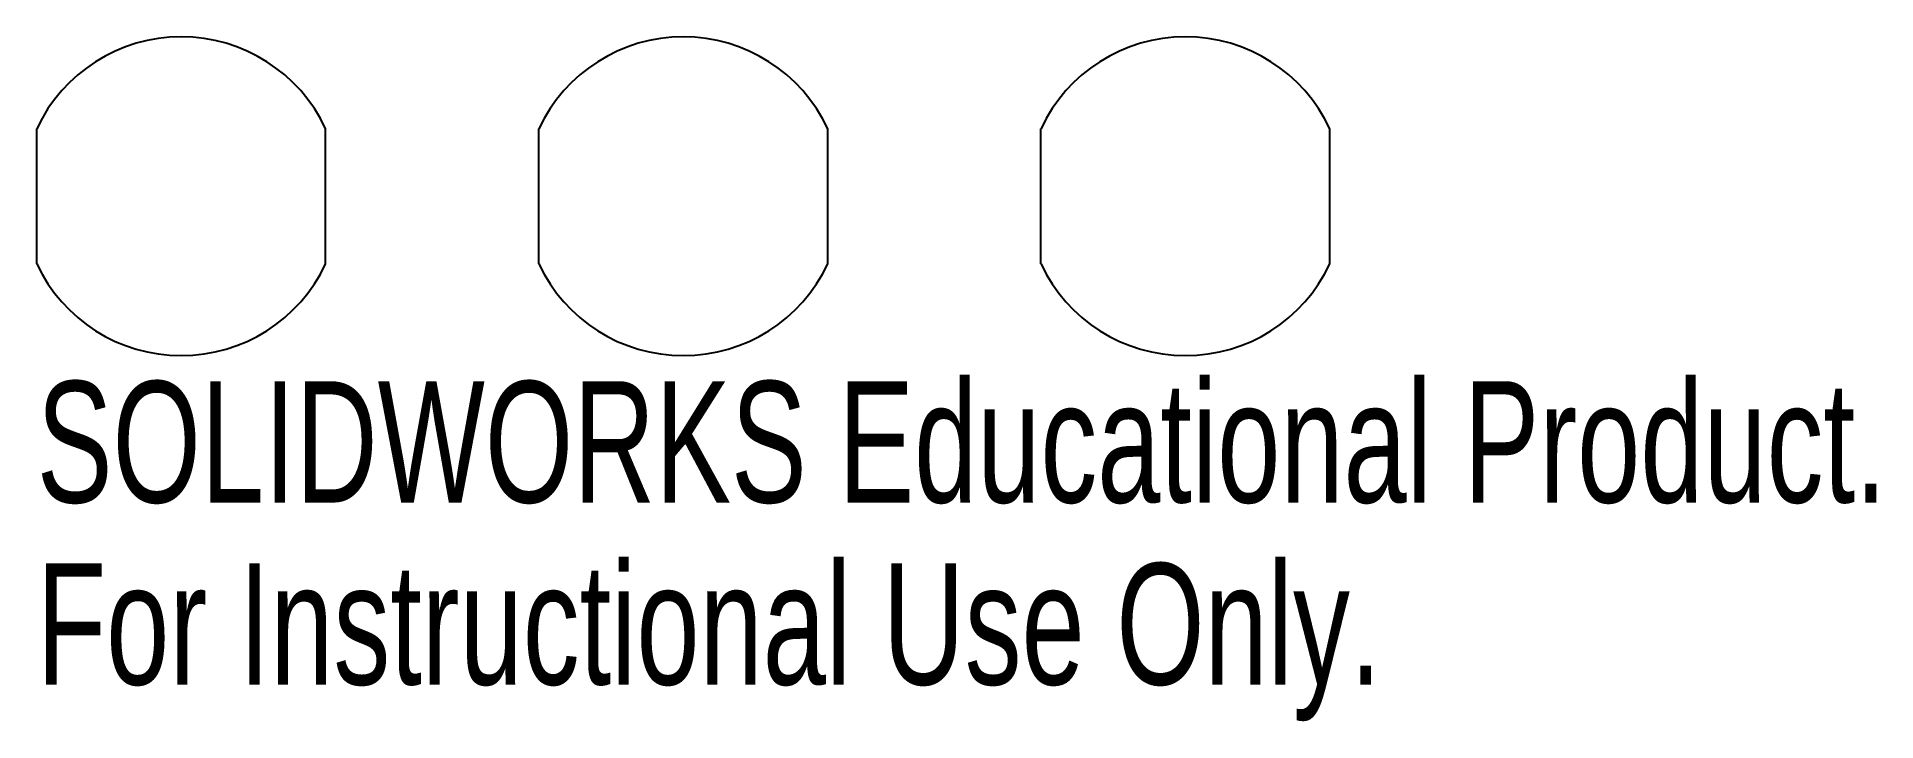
# Model space of a CAD drawing. Header units: inches. Extents: x -1.01 to 1.87, y -0.82 to 0.25.
import ezdxf

# ---------------------------------------------------------------- set-up
doc = ezdxf.new("R2010")
doc.units = ezdxf.units.IN
doc.header["$MEASUREMENT"] = 0
doc.styles.add('SLDTEXTSTYLE0', font='TXT', dxfattribs={"width": 0.7})

msp = doc.modelspace()

# ---------------------------------------------------------------- linework, layer by layer
at = {"color": 7, "linetype": 'Continuous', "lineweight": 25}
for p, q in [((-1.0139, -0.1059), (-1.0139, 0.1059)), ((-0.5609, -0.1059), (-0.5609, 0.1059)), ((-0.2265, -0.1059), (-0.2265, 0.1059)), ((0.2265, -0.1059), (0.2265, 0.1059)), ((0.5609, -0.1059), (0.5609, 0.1059)), ((1.0139, -0.1059), (1.0139, 0.1059))]:
    msp.add_line(p, q, dxfattribs=at)
for centre, start, end in [((-0.7874, 0), 25.0635, 154.9365), ((0, 0), 25.0635, 154.9365), ((0.7874, 0), 25.0635, 154.9365), ((-0.7874, 0), 205.0635, 334.9365), ((0, 0), 205.0635, 334.9365), ((0.7874, 0), 205.0635, 334.9365)]:
    msp.add_arc(centre, 0.25, start, end, dxfattribs=at)

# ---------------------------------------------------------------- texts
at = {"color": 7, "linetype": 'Continuous', "char_height": 0.1903, "attachment_point": 1, "style": 'SLDTEXTSTYLE0'}
for s, insert in [('SOLIDWORKS Educational Product.', (-1.0139, -0.2901)), ('For Instructional Use Only.', (-1.0139, -0.5756))]:
    msp.add_mtext(s, dxfattribs=dict(at, insert=insert))

doc.saveas('drawing.dxf')
